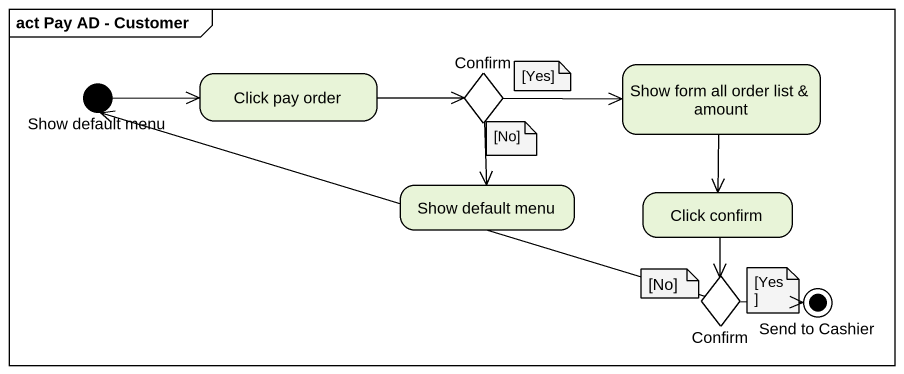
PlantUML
@startuml
mainframe act Pay AD - Customer
hide empty description
state "Show default menu" as Show_default_menu <<start>>
state "Click pay order" as Click_pay_order
state Confirm <<choice>>
state "Show form all order list & amount" as Show_form_all_order_list
state "Show default menu" as Show_default_menu_2
state "Click confirm" as Click_confirm
state "Confirm" as Confirm_2 <<choice>>
state "Send to Cashier" as Send_to_Cashier <<end>>
Show_default_menu -right-> Click_pay_order
Click_pay_order -right-> Confirm
Confirm -right-> Show_form_all_order_list
Confirm --> Show_default_menu_2
Show_form_all_order_list --> Click_confirm
Click_confirm --> Confirm_2
Confirm_2 -left-> Show_default_menu
Confirm_2 -right-> Send_to_Cashier
note as N1
  [Yes]
end note
note as N2
  [No]
end note
note as N3
  [No]
end note
note as N4
  [Yes]
end note
@enduml
